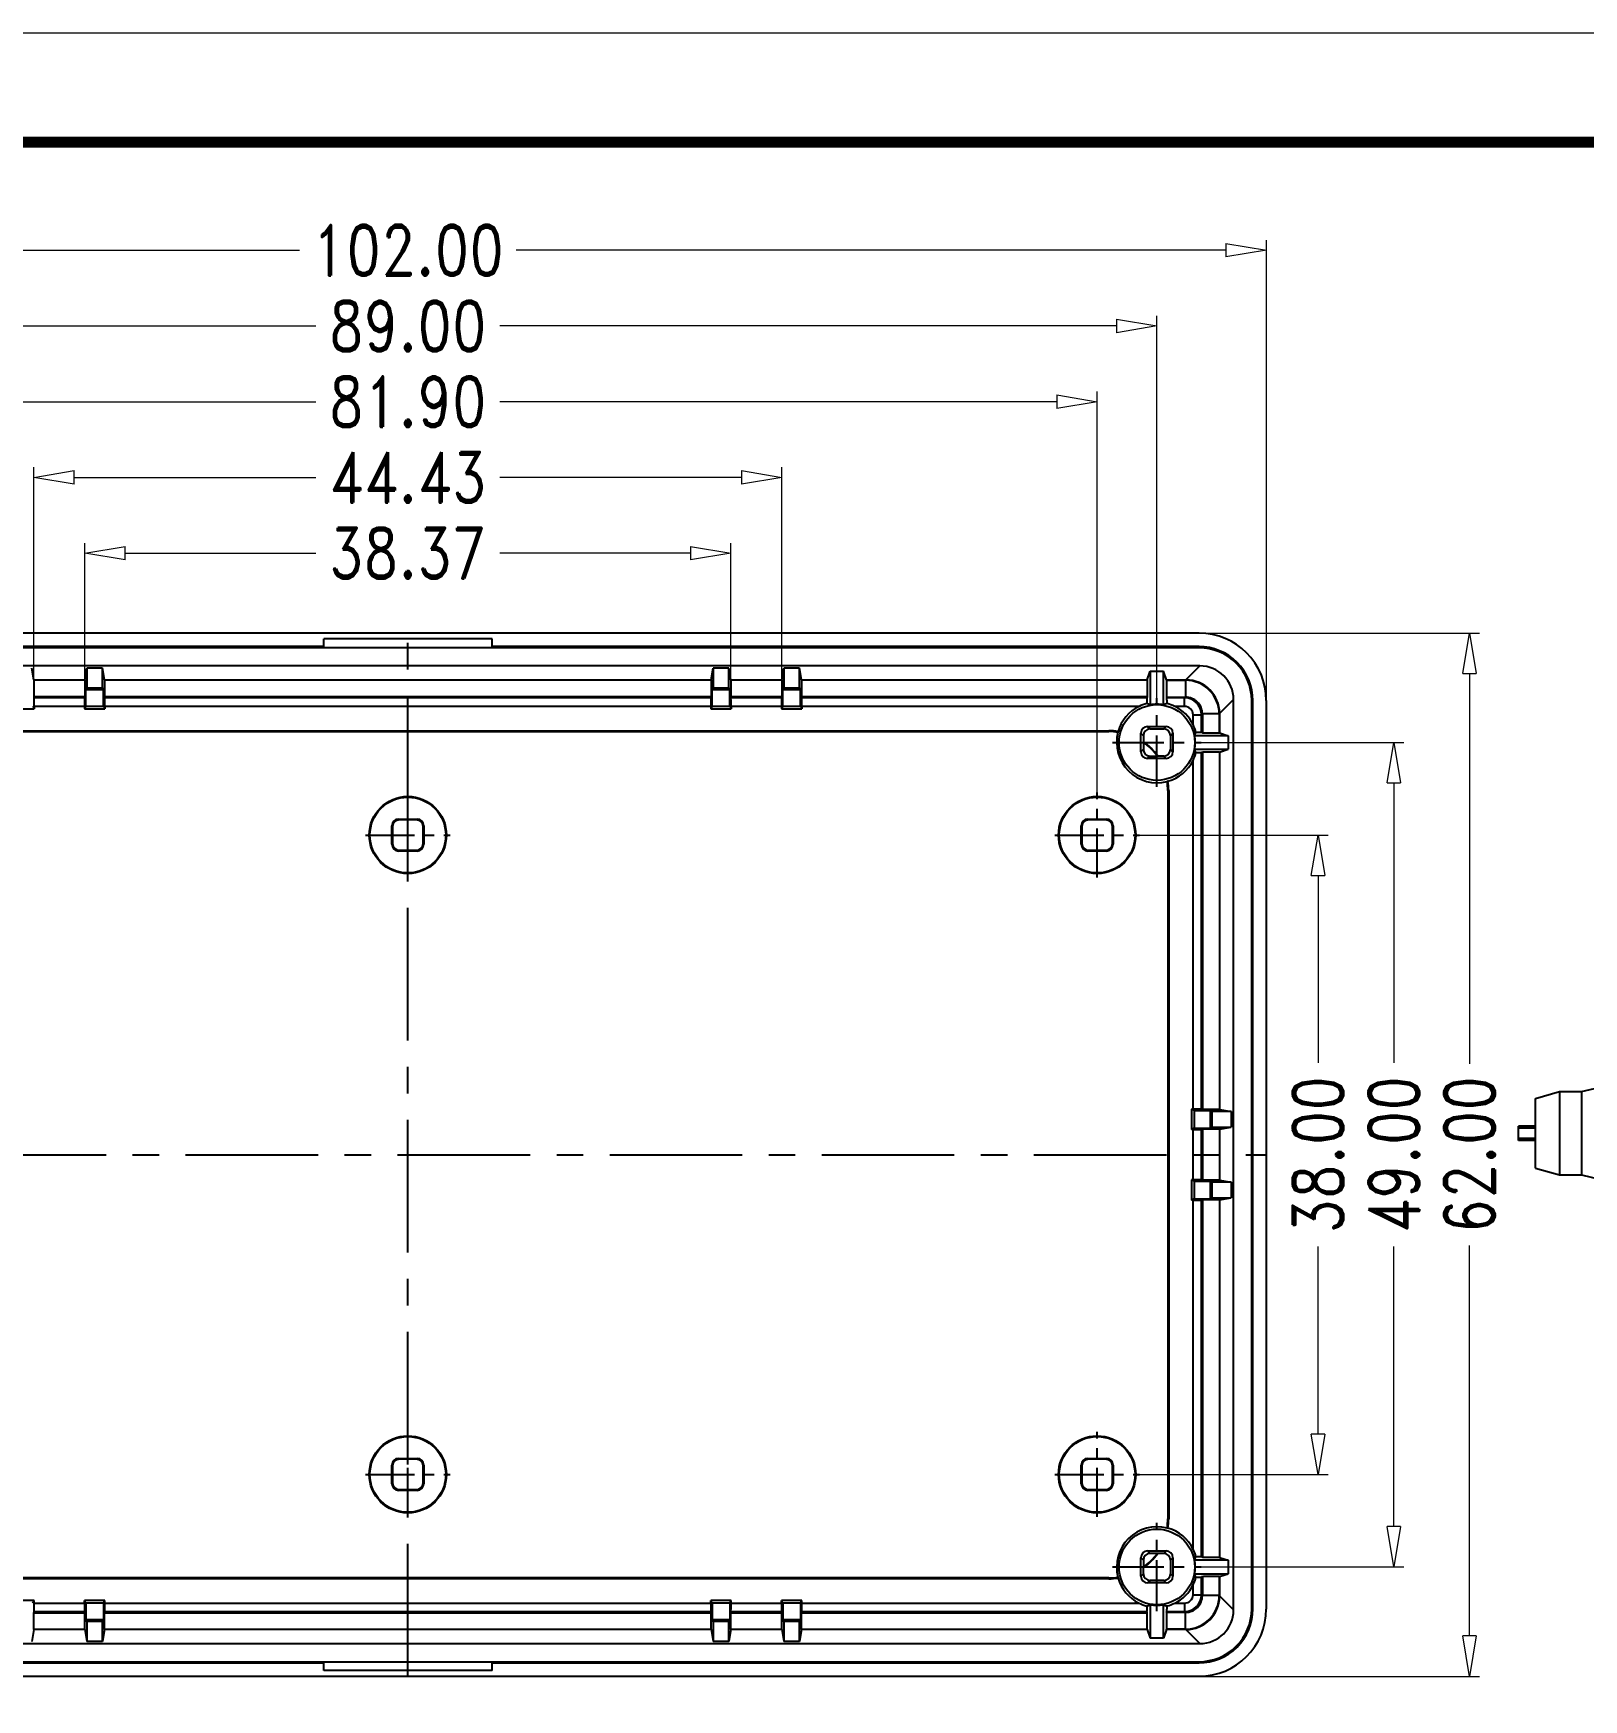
# Model space of a CAD drawing. Header units: millimetres. Extents: x 1603 to 1978, y -231 to 30.
# Drawn here: x 1658.5 to 1750.6, y -69.2 to 29.8 of the extents above; entities that cross this region are included whole.
import ezdxf

# ---------------------------------------------------------------- set-up
doc = ezdxf.new("R2010")
doc.units = ezdxf.units.MM
doc.linetypes.add('CENTER', pattern=[50.8, 31.75, -6.35, 6.35, -6.35])
doc.layers.add('dim', color=3, linetype='Continuous', lineweight=9)
doc.layers.add('from', color=7, linetype='Continuous', lineweight=13)
doc.styles.add('ROMAND', font='romand.shx', dxfattribs={"width": 0.8, "bigfont": 'gbcbig.shx'})
doc.dimstyles.new('YanXiu', dxfattribs={"dimtxt": 2.5, "dimasz": 2.2, "dimexe": 1, "dimexo": 0, "dimgap": 0.66, "dimtad": 0, "dimzin": 1, "dimdsep": 46, "dimtxsty": 'ROMAND', "dimblk": 'CLOSEDBLANK', "dimcen": 0, "dimclrd": 3, "dimclre": 3, "dimclrt": 7, "dimazin": 0, "dimtfac": 1, "dimtofl": 0, "dimtmove": 0, "dimatfit": 3, "dimldrblk": 'CLOSEDBLANK', "dimfxl": 1, "dimlwd": 5, "dimlwe": 5, "dimarcsym": 0})

# ---------------------------------------------------------------- blocks, each defined once
blk = doc.blocks.new('_ClosedBlank')
at = {"color": 0, "linetype": 'ByBlock', "lineweight": -2}
for p, q in [((-1, 0.167), (0, 0)), ((-1, 0.167), (-1, -0.167)), ((0, 0), (-1, -0.167))]:
    blk.add_line(p, q, dxfattribs=at)
blk = doc.blocks.new('*D30')
at = {"layer": 'Defpoints', "color": 0}
for p in [(1699.913, -1.076), (1661.543, -8.608), (1699.913, -8.608)]:
    blk.add_point(p, dxfattribs=at)
at = {"layer": 'dim', "color": 3, "lineweight": 5}
for p, q in [((1661.543, -8.608), (1661.543, -0.476)), ((1699.913, -8.608), (1699.913, -0.476)), ((1663.943, -1.076), (1675.271, -1.076)), ((1697.513, -1.076), (1686.185, -1.076))]:
    blk.add_line(p, q, dxfattribs=at)
at = {"layer": 'dim', "color": 3, "lineweight": 5, "xscale": 2.4, "yscale": 2.4, "zscale": 2.4, "rotation": 180}
blk.add_blockref('_ClosedBlank', (1661.543, -1.076), dxfattribs=at)
at = {"layer": 'dim', "color": 3, "lineweight": 5, "xscale": 2.4, "yscale": 2.4, "zscale": 2.4}
blk.add_blockref('_ClosedBlank', (1699.913, -1.076), dxfattribs=at)
at = {"layer": 'dim', "color": 7, "insert": (1680.728, -1.076), "char_height": 3, "attachment_point": 5, "style": 'ROMAND'}
blk.add_mtext('38.37', dxfattribs=at)
blk = doc.blocks.new('*D32')
at = {"layer": 'Defpoints', "color": 0}
for p in [(1702.943, 3.424), (1658.513, -8.608), (1702.943, -8.608)]:
    blk.add_point(p, dxfattribs=at)
at = {"layer": 'dim', "color": 3, "lineweight": 5}
for p, q in [((1658.513, -8.608), (1658.513, 4.024)), ((1702.943, -8.608), (1702.943, 4.024)), ((1660.913, 3.424), (1675.271, 3.424)), ((1700.543, 3.424), (1686.185, 3.424))]:
    blk.add_line(p, q, dxfattribs=at)
at = {"layer": 'dim', "color": 3, "lineweight": 5, "xscale": 2.4, "yscale": 2.4, "zscale": 2.4, "rotation": 180}
blk.add_blockref('_ClosedBlank', (1658.513, 3.424), dxfattribs=at)
at = {"layer": 'dim', "color": 3, "lineweight": 5, "xscale": 2.4, "yscale": 2.4, "zscale": 2.4}
blk.add_blockref('_ClosedBlank', (1702.943, 3.424), dxfattribs=at)
at = {"layer": 'dim', "color": 7, "insert": (1680.728, 3.424), "char_height": 3, "attachment_point": 5, "style": 'ROMAND'}
blk.add_mtext('44.43', dxfattribs=at)
blk = doc.blocks.new('*D33')
at = {"layer": 'Defpoints', "color": 0}
for p in [(1721.678, 7.924), (1639.778, -15.31), (1721.678, -15.31)]:
    blk.add_point(p, dxfattribs=at)
at = {"layer": 'dim', "color": 3, "lineweight": 5}
for p, q in [((1639.778, -15.31), (1639.778, 8.524)), ((1642.178, 7.924), (1675.271, 7.924)), ((1719.278, 7.924), (1686.185, 7.924)), ((1721.678, -15.31), (1721.678, 8.524))]:
    blk.add_line(p, q, dxfattribs=at)
at = {"layer": 'dim', "color": 3, "lineweight": 5, "xscale": 2.4, "yscale": 2.4, "zscale": 2.4, "rotation": 180}
blk.add_blockref('_ClosedBlank', (1639.778, 7.924), dxfattribs=at)
at = {"layer": 'dim', "color": 3, "lineweight": 5, "xscale": 2.4, "yscale": 2.4, "zscale": 2.4}
blk.add_blockref('_ClosedBlank', (1721.678, 7.924), dxfattribs=at)
at = {"layer": 'dim', "color": 7, "insert": (1680.728, 7.924), "char_height": 3, "attachment_point": 5, "style": 'ROMAND'}
blk.add_mtext('81.90', dxfattribs=at)
blk = doc.blocks.new('*D34')
at = {"layer": 'Defpoints', "color": 0}
for p in [(1725.228, 12.424), (1636.228, -9.702), (1725.228, -9.702)]:
    blk.add_point(p, dxfattribs=at)
at = {"layer": 'dim', "color": 3, "lineweight": 5}
for p, q in [((1636.228, -9.702), (1636.228, 13.024)), ((1725.228, -9.702), (1725.228, 13.024)), ((1638.628, 12.424), (1675.271, 12.424)), ((1722.828, 12.424), (1686.185, 12.424))]:
    blk.add_line(p, q, dxfattribs=at)
at = {"layer": 'dim', "color": 3, "lineweight": 5, "xscale": 2.4, "yscale": 2.4, "zscale": 2.4, "rotation": 180}
blk.add_blockref('_ClosedBlank', (1636.228, 12.424), dxfattribs=at)
at = {"layer": 'dim', "color": 3, "lineweight": 5, "xscale": 2.4, "yscale": 2.4, "zscale": 2.4}
blk.add_blockref('_ClosedBlank', (1725.228, 12.424), dxfattribs=at)
at = {"layer": 'dim', "color": 7, "insert": (1680.728, 12.424), "char_height": 3, "attachment_point": 5, "style": 'ROMAND'}
blk.add_mtext('89.00', dxfattribs=at)
blk = doc.blocks.new('*D35')
at = {"layer": 'Defpoints', "color": 0}
for p in [(1731.728, 16.924), (1629.728, -9.831), (1731.728, -9.831)]:
    blk.add_point(p, dxfattribs=at)
at = {"layer": 'dim', "color": 3, "lineweight": 5}
for p, q in [((1629.728, -9.831), (1629.728, 17.524)), ((1632.128, 16.924), (1674.299, 16.924)), ((1729.328, 16.924), (1687.156, 16.924)), ((1731.728, -9.831), (1731.728, 17.524))]:
    blk.add_line(p, q, dxfattribs=at)
at = {"layer": 'dim', "color": 3, "lineweight": 5, "xscale": 2.4, "yscale": 2.4, "zscale": 2.4, "rotation": 180}
blk.add_blockref('_ClosedBlank', (1629.728, 16.924), dxfattribs=at)
at = {"layer": 'dim', "color": 3, "lineweight": 5, "xscale": 2.4, "yscale": 2.4, "zscale": 2.4}
blk.add_blockref('_ClosedBlank', (1731.728, 16.924), dxfattribs=at)
at = {"layer": 'dim', "color": 7, "insert": (1680.728, 16.924), "char_height": 3, "attachment_point": 5, "style": 'ROMAND'}
blk.add_mtext('102.00', dxfattribs=at)
blk = doc.blocks.new('*D38')
at = {"layer": 'Defpoints', "color": 0}
for p in [(1724.201, -17.833), (1724.201, -55.833), (1734.799, -55.833)]:
    blk.add_point(p, dxfattribs=at)
at = {"layer": 'dim', "color": 3, "lineweight": 5}
for p, q in [((1724.201, -17.833), (1735.399, -17.833)), ((1734.799, -20.233), (1734.799, -31.376)), ((1734.799, -53.433), (1734.799, -42.289)), ((1724.201, -55.833), (1735.399, -55.833))]:
    blk.add_line(p, q, dxfattribs=at)
at = {"layer": 'dim', "color": 3, "lineweight": 5, "xscale": 2.4, "yscale": 2.4, "zscale": 2.4}
for p, rotation in [((1734.799, -17.833), 90), ((1734.799, -55.833), 270)]:
    blk.add_blockref('_ClosedBlank', p, dxfattribs=dict(at, rotation=rotation))
at = {"layer": 'dim', "color": 7, "insert": (1734.799, -36.833), "char_height": 3, "attachment_point": 5, "rotation": 90, "style": 'ROMAND'}
blk.add_mtext('38.00', dxfattribs=at)
blk = doc.blocks.new('*D39')
at = {"layer": 'Defpoints', "color": 0}
for p in [(1727.858, -12.333), (1727.858, -61.333), (1739.299, -61.333)]:
    blk.add_point(p, dxfattribs=at)
at = {"layer": 'dim', "color": 3, "lineweight": 5}
for p, q in [((1727.858, -12.333), (1739.899, -12.333)), ((1739.299, -14.733), (1739.299, -31.376)), ((1739.299, -58.933), (1739.299, -42.289)), ((1727.858, -61.333), (1739.899, -61.333))]:
    blk.add_line(p, q, dxfattribs=at)
at = {"layer": 'dim', "color": 3, "lineweight": 5, "xscale": 2.4, "yscale": 2.4, "zscale": 2.4}
for p, rotation in [((1739.299, -12.333), 90), ((1739.299, -61.333), 270)]:
    blk.add_blockref('_ClosedBlank', p, dxfattribs=dict(at, rotation=rotation))
at = {"layer": 'dim', "color": 7, "insert": (1739.299, -36.833), "char_height": 3, "attachment_point": 5, "rotation": 90, "style": 'ROMAND'}
blk.add_mtext('49.00', dxfattribs=at)
blk = doc.blocks.new('*D40')
at = {"layer": 'Defpoints', "color": 0}
for p in [(1727.729, -5.833), (1727.729, -67.833), (1743.799, -67.833)]:
    blk.add_point(p, dxfattribs=at)
at = {"layer": 'dim', "color": 3, "lineweight": 5}
for p, q in [((1727.729, -5.833), (1744.399, -5.833)), ((1743.799, -8.233), (1743.799, -31.433)), ((1743.799, -65.433), (1743.799, -42.232)), ((1727.729, -67.833), (1744.399, -67.833))]:
    blk.add_line(p, q, dxfattribs=at)
at = {"layer": 'dim', "color": 3, "lineweight": 5, "xscale": 2.4, "yscale": 2.4, "zscale": 2.4}
for p, rotation in [((1743.799, -5.833), 90), ((1743.799, -67.833), 270)]:
    blk.add_blockref('_ClosedBlank', p, dxfattribs=dict(at, rotation=rotation))
at = {"layer": 'dim', "color": 7, "insert": (1743.799, -36.833), "char_height": 3, "attachment_point": 5, "rotation": 90, "style": 'ROMAND'}
blk.add_mtext('62.00', dxfattribs=at)

msp = doc.modelspace()

# ---------------------------------------------------------------- linework, layer by layer
at = {"color": 7, "linetype": 'Continuous'}
for p, q in [((1727.729, -5.833), (1633.726, -5.833)), ((1675.728, -6.633), (1633.728, -6.633)), ((1727.728, -6.703), (1633.728, -6.703)), ((1685.728, -6.17), (1675.728, -6.17)), ((1675.728, -6.703), (1675.728, -6.17)), ((1685.728, -6.703), (1685.728, -6.17)), ((1727.728, -6.633), (1685.728, -6.633)), ((1727.728, -6.633), (1727.728, -6.703)), ((1727.78, -7.781), (1633.675, -7.781)), ((1658.513, -8.608), (1658.397, -7.912)), ((1661.543, -8.608), (1661.659, -7.912)), ((1662.597, -7.912), (1661.659, -7.912)), ((1661.659, -7.912), (1661.659, -9.099)), ((1662.713, -8.608), (1662.597, -7.912)), ((1662.597, -9.099), (1662.597, -7.912)), ((1698.743, -8.608), (1698.859, -7.912)), ((1699.797, -7.912), (1698.859, -7.912)), ((1698.859, -7.912), (1698.859, -9.099)), ((1699.913, -8.608), (1699.797, -7.912)), ((1699.797, -9.099), (1699.797, -7.912)), ((1702.943, -8.608), (1703.059, -7.912)), ((1703.997, -7.912), (1703.059, -7.912)), ((1703.059, -7.912), (1703.059, -9.099)), ((1704.113, -8.608), (1703.997, -7.912)), ((1703.997, -9.099), (1703.997, -7.912)), ((1726.953, -8.608), (1727.78, -7.781)), ((1658.513, -8.608), (1661.543, -8.608)), ((1658.513, -8.608), (1658.513, -9.609)), ((1661.543, -8.608), (1661.543, -9.609)), ((1662.713, -8.608), (1698.743, -8.608)), ((1662.713, -8.608), (1662.713, -9.609)), ((1698.743, -8.608), (1698.743, -9.609)), ((1699.913, -8.608), (1702.943, -8.608)), ((1699.913, -8.608), (1699.913, -9.609)), ((1702.943, -8.608), (1702.943, -9.609)), ((1704.113, -8.608), (1724.657, -8.608)), ((1704.113, -8.608), (1704.113, -9.609)), ((1724.657, -8.608), (1724.828, -8.095)), ((1724.657, -8.608), (1724.657, -9.609)), ((1724.828, -8.095), (1724.828, -10.092)), ((1724.828, -8.095), (1725.628, -8.095)), ((1725.799, -8.608), (1725.628, -8.095)), ((1725.628, -10.092), (1725.628, -8.095)), ((1725.799, -8.608), (1725.799, -8.634)), ((1725.799, -8.608), (1726.953, -8.608)), ((1725.799, -8.634), (1726.927, -8.634)), ((1726.927, -8.634), (1726.927, -9.634)), ((1661.543, -9.609), (1658.513, -9.609)), ((1658.513, -9.609), (1658.526, -9.685)), ((1661.53, -9.685), (1658.526, -9.685)), ((1661.543, -9.609), (1661.53, -9.685)), ((1661.659, -9.099), (1661.606, -9.203)), ((1662.649, -9.203), (1661.606, -9.203)), ((1661.606, -10.176), (1661.606, -9.203)), ((1662.597, -9.099), (1661.659, -9.099)), ((1662.597, -9.099), (1662.649, -9.203)), ((1662.649, -10.176), (1662.649, -9.203)), ((1698.743, -9.609), (1662.713, -9.609)), ((1662.713, -9.609), (1662.726, -9.685)), ((1698.73, -9.685), (1662.726, -9.685)), ((1698.743, -9.609), (1698.73, -9.685)), ((1698.859, -9.099), (1698.806, -9.203)), ((1699.849, -9.203), (1698.806, -9.203)), ((1698.806, -10.176), (1698.806, -9.203)), ((1699.797, -9.099), (1698.859, -9.099)), ((1699.797, -9.099), (1699.849, -9.203)), ((1699.849, -10.176), (1699.849, -9.203)), ((1702.943, -9.609), (1699.913, -9.609)), ((1699.913, -9.609), (1699.926, -9.685)), ((1702.93, -9.685), (1699.926, -9.685)), ((1702.943, -9.609), (1702.93, -9.685)), ((1703.059, -9.099), (1703.006, -9.203)), ((1704.049, -9.203), (1703.006, -9.203)), ((1703.006, -10.176), (1703.006, -9.203)), ((1703.997, -9.099), (1703.059, -9.099)), ((1703.997, -9.099), (1704.049, -9.203)), ((1704.049, -10.176), (1704.049, -9.203)), ((1704.113, -9.609), (1704.126, -9.685)), ((1724.657, -9.609), (1704.113, -9.609)), ((1724.631, -9.685), (1704.126, -9.685)), ((1724.657, -9.609), (1724.631, -9.685)), ((1725.807, -9.634), (1725.824, -9.685)), ((1725.807, -9.634), (1726.927, -9.634)), ((1726.876, -9.685), (1725.824, -9.685)), ((1726.876, -9.685), (1726.927, -9.634)), ((1726.876, -10.185), (1726.876, -9.685)), ((1728.952, -10.608), (1729.779, -9.78)), ((1729.779, -63.885), (1729.779, -9.78)), ((1730.857, -63.833), (1730.857, -9.833)), ((1730.927, -9.833), (1730.857, -9.833)), ((1730.927, -63.833), (1730.927, -9.833)), ((1731.728, -63.834), (1731.728, -9.831)), ((1657.328, -10.333), (1658.528, -10.333)), ((1658.449, -10.176), (1658.528, -10.333)), ((1661.528, -10.185), (1658.528, -10.185)), ((1658.528, -10.185), (1658.528, -10.333)), ((1661.606, -10.176), (1661.528, -10.333)), ((1661.528, -10.185), (1661.528, -10.333)), ((1661.528, -10.333), (1662.728, -10.333)), ((1661.606, -10.176), (1662.649, -10.176)), ((1662.649, -10.176), (1662.728, -10.333)), ((1698.728, -10.185), (1662.728, -10.185)), ((1662.728, -10.185), (1662.728, -10.333)), ((1698.806, -10.176), (1698.728, -10.333)), ((1698.728, -10.185), (1698.728, -10.333)), ((1698.728, -10.333), (1699.928, -10.333)), ((1698.806, -10.176), (1699.849, -10.176)), ((1699.849, -10.176), (1699.928, -10.333)), ((1702.928, -10.185), (1699.928, -10.185)), ((1699.928, -10.185), (1699.928, -10.333)), ((1703.006, -10.176), (1702.928, -10.333)), ((1702.928, -10.185), (1702.928, -10.333)), ((1702.928, -10.333), (1704.128, -10.333)), ((1703.006, -10.176), (1704.049, -10.176)), ((1704.049, -10.176), (1704.128, -10.333)), ((1724.164, -10.185), (1704.128, -10.185)), ((1704.128, -10.185), (1704.128, -10.333)), ((1726.876, -10.185), (1726.291, -10.185)), ((1727.375, -11.269), (1727.375, -10.685)), ((1727.375, -10.685), (1727.875, -10.685)), ((1727.875, -10.685), (1727.926, -10.634)), ((1727.875, -11.736), (1727.875, -10.685)), ((1727.926, -10.634), (1727.926, -11.753)), ((1728.926, -10.634), (1727.926, -10.634)), ((1728.926, -10.634), (1728.926, -11.762)), ((1728.952, -10.608), (1728.952, -11.762)), ((1639.08, -11.632), (1722.375, -11.632)), ((1639.08, -11.685), (1722.375, -11.685)), ((1722.375, -11.685), (1722.375, -11.632)), ((1722.923, -11.675), (1722.914, -11.727)), ((1724.424, -11.929), (1724.278, -11.783)), ((1724.278, -12.883), (1724.278, -11.783)), ((1724.824, -11.529), (1724.678, -11.383)), ((1724.678, -11.383), (1725.778, -11.383)), ((1724.824, -11.529), (1725.631, -11.529)), ((1725.631, -11.529), (1725.778, -11.383)), ((1726.031, -11.929), (1726.178, -11.783)), ((1726.178, -11.783), (1726.178, -12.883)), ((1727.926, -11.753), (1727.875, -11.736)), ((1728.952, -11.762), (1728.926, -11.762)), ((1728.952, -11.762), (1729.465, -11.933)), ((1724.278, -12.883), (1724.422, -12.739)), ((1724.424, -12.283), (1724.422, -12.313)), ((1724.422, -12.313), (1724.422, -12.739)), ((1724.424, -11.929), (1724.424, -12.283)), ((1726.031, -11.929), (1726.031, -12.736)), ((1726.031, -12.736), (1726.178, -12.883)), ((1729.465, -11.933), (1727.468, -11.933)), ((1727.468, -12.733), (1729.465, -12.733)), ((1728.952, -12.904), (1729.465, -12.733)), ((1729.465, -11.933), (1729.465, -12.733)), ((1724.678, -13.283), (1724.822, -13.139)), ((1725.778, -13.283), (1724.678, -13.283)), ((1724.822, -13.139), (1725.247, -13.139)), ((1725.277, -13.136), (1725.247, -13.139)), ((1725.631, -13.136), (1725.277, -13.136)), ((1725.631, -13.136), (1725.778, -13.283)), ((1727.375, -34.133), (1727.375, -13.396)), ((1727.952, -12.904), (1727.875, -12.929)), ((1727.875, -34.135), (1727.875, -12.929)), ((1727.952, -34.148), (1727.952, -12.904)), ((1728.952, -12.904), (1727.952, -12.904)), ((1728.952, -12.904), (1728.952, -34.148)), ((1725.885, -14.637), (1725.834, -14.646)), ((1725.875, -15.185), (1725.875, -58.48)), ((1725.875, -15.185), (1725.928, -15.185)), ((1725.928, -15.185), (1725.928, -58.48)), ((1679.824, -17.329), (1679.778, -17.283)), ((1679.778, -18.383), (1679.778, -17.283)), ((1679.824, -17.329), (1679.824, -18.336)), ((1680.178, -16.883), (1681.278, -16.883)), ((1680.224, -16.929), (1680.178, -16.883)), ((1681.231, -16.929), (1680.224, -16.929)), ((1681.278, -16.883), (1681.231, -16.929)), ((1681.678, -17.283), (1681.631, -17.329)), ((1681.631, -18.336), (1681.631, -17.329)), ((1681.678, -17.283), (1681.678, -18.383)), ((1720.728, -17.283), (1720.774, -17.329)), ((1720.728, -18.383), (1720.728, -17.283)), ((1720.774, -17.329), (1720.774, -18.336)), ((1721.128, -16.883), (1721.174, -16.929)), ((1721.128, -16.883), (1722.228, -16.883)), ((1722.181, -16.929), (1721.174, -16.929)), ((1722.228, -16.883), (1722.181, -16.929)), ((1722.628, -17.283), (1722.581, -17.329)), ((1722.581, -18.336), (1722.581, -17.329)), ((1722.628, -17.283), (1722.628, -18.383)), ((1679.778, -18.383), (1679.824, -18.336)), ((1680.178, -18.783), (1680.224, -18.736)), ((1681.278, -18.783), (1680.178, -18.783)), ((1680.224, -18.736), (1681.231, -18.736)), ((1681.278, -18.783), (1681.231, -18.736)), ((1681.678, -18.383), (1681.631, -18.336)), ((1720.774, -18.336), (1720.728, -18.383)), ((1721.174, -18.736), (1721.128, -18.783)), ((1722.228, -18.783), (1721.128, -18.783)), ((1721.174, -18.736), (1722.181, -18.736)), ((1722.228, -18.783), (1722.181, -18.736)), ((1722.628, -18.383), (1722.581, -18.336)), ((1750.452, -33.078), (1752.173, -32.673)), ((1747.72, -33.483), (1749.137, -33.078)), ((1747.72, -37.632), (1747.72, -33.483)), ((1749.137, -33.078), (1750.452, -33.078)), ((1749.137, -33.078), (1749.137, -38.037)), ((1750.452, -33.078), (1750.452, -38.037)), ((1727.279, -34.133), (1727.279, -35.333)), ((1727.436, -34.211), (1727.279, -34.133)), ((1727.375, -34.133), (1727.279, -34.133)), ((1727.436, -34.211), (1727.436, -35.254)), ((1727.436, -34.211), (1728.409, -34.211)), ((1727.952, -34.148), (1727.875, -34.135)), ((1728.952, -34.148), (1727.952, -34.148)), ((1728.409, -35.254), (1728.409, -34.211)), ((1728.514, -34.264), (1728.409, -34.211)), ((1728.514, -35.202), (1728.514, -34.264)), ((1729.648, -34.264), (1728.514, -34.264)), ((1728.952, -34.148), (1729.648, -34.264)), ((1729.648, -34.264), (1729.648, -35.202)), ((1727.436, -35.254), (1727.279, -35.333)), ((1727.375, -35.333), (1727.279, -35.333)), ((1727.375, -38.333), (1727.375, -35.333)), ((1727.436, -35.254), (1728.409, -35.254)), ((1727.952, -35.318), (1727.875, -35.331)), ((1727.875, -38.335), (1727.875, -35.331)), ((1727.952, -38.348), (1727.952, -35.318)), ((1728.952, -35.318), (1727.952, -35.318)), ((1728.514, -35.202), (1728.409, -35.254)), ((1728.514, -35.202), (1729.648, -35.202)), ((1728.952, -35.318), (1729.648, -35.202)), ((1728.952, -35.318), (1728.952, -38.348)), ((1747.72, -35.133), (1746.708, -35.133)), ((1746.708, -35.982), (1746.708, -35.133)), ((1747.72, -35.249), (1746.708, -35.249)), ((1747.72, -35.866), (1746.708, -35.866)), ((1747.72, -35.982), (1746.708, -35.982)), ((1747.72, -37.632), (1749.137, -38.037)), ((1727.279, -38.333), (1727.279, -39.533)), ((1727.436, -38.411), (1727.279, -38.333)), ((1727.375, -38.333), (1727.279, -38.333)), ((1727.436, -38.411), (1727.436, -39.454)), ((1727.436, -38.411), (1728.409, -38.411)), ((1727.952, -38.348), (1727.875, -38.335)), ((1728.952, -38.348), (1727.952, -38.348)), ((1728.409, -39.454), (1728.409, -38.411)), ((1728.514, -38.464), (1728.409, -38.411)), ((1728.514, -39.402), (1728.514, -38.464)), ((1729.648, -38.464), (1728.514, -38.464)), ((1728.952, -38.348), (1729.648, -38.464)), ((1729.648, -38.464), (1729.648, -39.402)), ((1749.137, -38.037), (1750.452, -38.037)), ((1750.452, -38.037), (1752.173, -38.442)), ((1727.436, -39.454), (1727.279, -39.533)), ((1727.375, -39.533), (1727.279, -39.533)), ((1727.375, -60.269), (1727.375, -39.533)), ((1727.436, -39.454), (1728.409, -39.454)), ((1727.952, -39.518), (1727.875, -39.531)), ((1727.875, -60.736), (1727.875, -39.531)), ((1727.952, -60.762), (1727.952, -39.518)), ((1728.952, -39.518), (1727.952, -39.518)), ((1728.514, -39.402), (1728.409, -39.454)), ((1728.514, -39.402), (1729.648, -39.402)), ((1728.952, -39.518), (1729.648, -39.402)), ((1728.952, -39.518), (1728.952, -60.762)), ((1679.778, -56.383), (1679.778, -55.283)), ((1679.778, -55.283), (1679.824, -55.329)), ((1679.824, -55.329), (1679.824, -56.336)), ((1680.178, -54.883), (1680.224, -54.929)), ((1680.178, -54.883), (1681.278, -54.883)), ((1681.231, -54.929), (1680.224, -54.929)), ((1681.278, -54.883), (1681.231, -54.929)), ((1681.678, -55.283), (1681.631, -55.329)), ((1681.631, -56.336), (1681.631, -55.329)), ((1681.678, -55.283), (1681.678, -56.383)), ((1720.728, -56.383), (1720.728, -55.283)), ((1720.774, -55.329), (1720.728, -55.283)), ((1720.774, -55.329), (1720.774, -56.336)), ((1721.174, -54.929), (1721.128, -54.883)), ((1721.128, -54.883), (1722.228, -54.883)), ((1722.181, -54.929), (1721.174, -54.929)), ((1722.228, -54.883), (1722.181, -54.929)), ((1722.628, -55.283), (1722.581, -55.329)), ((1722.581, -56.336), (1722.581, -55.329)), ((1722.628, -55.283), (1722.628, -56.383)), ((1679.824, -56.336), (1679.778, -56.383)), ((1681.678, -56.383), (1681.631, -56.336)), ((1720.728, -56.383), (1720.774, -56.336)), ((1722.628, -56.383), (1722.581, -56.336)), ((1680.224, -56.736), (1680.178, -56.783)), ((1681.278, -56.783), (1680.178, -56.783)), ((1680.224, -56.736), (1681.231, -56.736)), ((1681.278, -56.783), (1681.231, -56.736)), ((1721.128, -56.783), (1721.174, -56.736)), ((1722.228, -56.783), (1721.128, -56.783)), ((1721.174, -56.736), (1722.181, -56.736)), ((1722.228, -56.783), (1722.181, -56.736)), ((1725.885, -59.028), (1725.834, -59.019)), ((1725.875, -58.48), (1725.928, -58.48)), ((1724.678, -60.383), (1724.822, -60.527)), ((1724.678, -60.383), (1725.778, -60.383)), ((1725.631, -60.529), (1725.778, -60.383)), ((1724.278, -61.883), (1724.278, -60.783)), ((1724.278, -60.783), (1724.422, -60.927)), ((1724.422, -60.927), (1724.422, -61.352)), ((1724.424, -61.382), (1724.422, -61.352)), ((1724.424, -61.736), (1724.424, -61.382)), ((1725.247, -60.527), (1724.822, -60.527)), ((1725.277, -60.529), (1725.247, -60.527)), ((1725.631, -60.529), (1725.277, -60.529)), ((1726.031, -60.929), (1726.178, -60.783)), ((1726.031, -60.929), (1726.031, -61.736)), ((1726.178, -60.783), (1726.178, -61.883)), ((1729.465, -60.933), (1727.468, -60.933)), ((1727.952, -60.762), (1727.875, -60.736)), ((1728.952, -60.762), (1727.952, -60.762)), ((1728.952, -60.762), (1729.465, -60.933)), ((1729.465, -60.933), (1729.465, -61.733)), ((1722.375, -61.98), (1639.08, -61.98)), ((1722.375, -62.033), (1639.08, -62.033)), ((1722.375, -61.98), (1722.375, -62.033)), ((1722.923, -61.99), (1722.914, -61.939)), ((1724.424, -61.736), (1724.278, -61.883)), ((1724.824, -62.136), (1724.678, -62.283)), ((1725.778, -62.283), (1724.678, -62.283)), ((1725.631, -62.136), (1724.824, -62.136)), ((1725.631, -62.136), (1725.778, -62.283)), ((1726.031, -61.736), (1726.178, -61.883)), ((1727.468, -61.733), (1729.465, -61.733)), ((1727.926, -61.912), (1727.875, -61.929)), ((1727.875, -62.981), (1727.875, -61.929)), ((1727.926, -61.912), (1727.926, -63.032)), ((1728.926, -61.904), (1728.926, -63.032)), ((1728.952, -61.904), (1728.926, -61.904)), ((1728.952, -61.904), (1729.465, -61.733)), ((1728.952, -61.904), (1728.952, -63.058)), ((1658.528, -63.332), (1657.328, -63.332)), ((1658.449, -63.489), (1658.528, -63.332)), ((1658.528, -63.48), (1658.528, -63.332)), ((1661.528, -63.48), (1661.528, -63.332)), ((1662.728, -63.332), (1661.528, -63.332)), ((1661.606, -63.489), (1661.528, -63.332)), ((1662.649, -63.489), (1662.728, -63.332)), ((1662.728, -63.48), (1662.728, -63.332)), ((1698.728, -63.48), (1698.728, -63.332)), ((1698.806, -63.489), (1698.728, -63.332)), ((1699.928, -63.332), (1698.728, -63.332)), ((1699.849, -63.489), (1699.928, -63.332)), ((1699.928, -63.48), (1699.928, -63.332)), ((1702.928, -63.48), (1702.928, -63.332)), ((1703.006, -63.489), (1702.928, -63.332)), ((1704.128, -63.332), (1702.928, -63.332)), ((1704.049, -63.489), (1704.128, -63.332)), ((1704.128, -63.48), (1704.128, -63.332)), ((1727.375, -62.981), (1727.375, -62.396)), ((1727.375, -62.981), (1727.875, -62.981)), ((1727.926, -63.032), (1727.875, -62.981)), ((1728.926, -63.032), (1727.926, -63.032)), ((1729.779, -63.885), (1728.952, -63.058)), ((1658.513, -64.057), (1658.526, -63.98)), ((1658.513, -65.057), (1658.513, -64.057)), ((1658.513, -64.057), (1661.543, -64.057)), ((1658.526, -63.98), (1661.53, -63.98)), ((1658.528, -63.48), (1661.528, -63.48)), ((1661.543, -64.057), (1661.53, -63.98)), ((1661.543, -65.057), (1661.543, -64.057)), ((1661.606, -63.489), (1661.606, -64.462)), ((1662.649, -63.489), (1661.606, -63.489)), ((1662.649, -63.489), (1662.649, -64.462)), ((1662.713, -64.057), (1662.726, -63.98)), ((1662.713, -65.057), (1662.713, -64.057)), ((1662.713, -64.057), (1698.743, -64.057)), ((1662.726, -63.98), (1698.73, -63.98)), ((1662.728, -63.48), (1698.728, -63.48)), ((1698.743, -64.057), (1698.73, -63.98)), ((1698.743, -65.057), (1698.743, -64.057)), ((1698.806, -63.489), (1698.806, -64.462)), ((1699.849, -63.489), (1698.806, -63.489)), ((1699.849, -63.489), (1699.849, -64.462)), ((1699.913, -64.057), (1699.926, -63.98)), ((1699.913, -65.057), (1699.913, -64.057)), ((1699.913, -64.057), (1702.943, -64.057)), ((1699.926, -63.98), (1702.93, -63.98)), ((1699.928, -63.48), (1702.928, -63.48)), ((1702.943, -64.057), (1702.93, -63.98)), ((1702.943, -65.057), (1702.943, -64.057)), ((1703.006, -63.489), (1703.006, -64.462)), ((1704.049, -63.489), (1703.006, -63.489)), ((1704.049, -63.489), (1704.049, -64.462)), ((1704.113, -64.057), (1704.126, -63.98)), ((1704.113, -65.057), (1704.113, -64.057)), ((1704.113, -64.057), (1724.657, -64.057)), ((1704.126, -63.98), (1724.631, -63.98)), ((1704.128, -63.48), (1724.164, -63.48)), ((1724.657, -64.057), (1724.631, -63.98)), ((1724.657, -65.057), (1724.657, -64.057)), ((1724.828, -63.573), (1724.828, -65.57)), ((1725.628, -65.57), (1725.628, -63.573)), ((1725.807, -64.031), (1725.824, -63.98)), ((1726.927, -64.031), (1725.807, -64.031)), ((1725.824, -63.98), (1726.875, -63.98)), ((1726.291, -63.48), (1726.876, -63.48)), ((1726.927, -64.031), (1726.875, -63.98)), ((1726.876, -63.48), (1726.876, -63.98)), ((1726.927, -65.031), (1726.927, -64.031)), ((1730.927, -63.833), (1730.857, -63.833)), ((1658.513, -65.057), (1658.397, -65.753)), ((1661.543, -65.057), (1658.513, -65.057)), ((1661.543, -65.057), (1661.659, -65.753)), ((1661.606, -64.462), (1662.649, -64.462)), ((1661.659, -64.567), (1661.606, -64.462)), ((1661.659, -64.567), (1661.659, -65.753)), ((1662.597, -64.567), (1661.659, -64.567)), ((1662.597, -64.567), (1662.649, -64.462)), ((1662.597, -65.753), (1662.597, -64.567)), ((1662.713, -65.057), (1662.597, -65.753)), ((1698.743, -65.057), (1662.713, -65.057)), ((1698.743, -65.057), (1698.859, -65.753)), ((1698.859, -64.567), (1698.806, -64.462)), ((1698.806, -64.462), (1699.849, -64.462)), ((1698.859, -64.567), (1698.859, -65.753)), ((1699.797, -64.567), (1698.859, -64.567)), ((1699.797, -64.567), (1699.849, -64.462)), ((1699.797, -65.753), (1699.797, -64.567)), ((1699.913, -65.057), (1699.797, -65.753)), ((1702.943, -65.057), (1699.913, -65.057)), ((1702.943, -65.057), (1703.059, -65.753)), ((1703.059, -64.567), (1703.006, -64.462)), ((1703.006, -64.462), (1704.049, -64.462)), ((1703.059, -64.567), (1703.059, -65.753)), ((1703.997, -64.567), (1703.059, -64.567)), ((1703.997, -64.567), (1704.049, -64.462)), ((1703.997, -65.753), (1703.997, -64.567)), ((1704.113, -65.057), (1703.997, -65.753)), ((1724.657, -65.057), (1704.113, -65.057)), ((1724.657, -65.057), (1724.828, -65.57)), ((1725.799, -65.057), (1725.628, -65.57)), ((1725.799, -65.057), (1725.799, -65.031)), ((1726.927, -65.031), (1725.799, -65.031)), ((1726.953, -65.057), (1725.799, -65.057)), ((1727.78, -65.884), (1726.953, -65.057)), ((1633.675, -65.884), (1727.78, -65.884)), ((1662.597, -65.753), (1661.659, -65.753)), ((1699.797, -65.753), (1698.859, -65.753)), ((1703.997, -65.753), (1703.059, -65.753)), ((1725.628, -65.57), (1724.828, -65.57)), ((1633.728, -66.962), (1727.728, -66.962)), ((1633.728, -67.032), (1675.728, -67.032)), ((1675.728, -67.495), (1675.728, -66.962)), ((1685.728, -67.495), (1685.728, -66.962)), ((1685.728, -67.032), (1727.728, -67.032)), ((1727.728, -67.032), (1727.728, -66.962)), ((1727.729, -67.833), (1633.726, -67.833)), ((1685.728, -67.495), (1675.728, -67.495))]:
    msp.add_line(p, q, dxfattribs=at)
at = {"color": 1, "linetype": 'CENTER', "ltscale": 0.248}
for p, q in [((1680.728, -67.833), (1680.728, -5.833)), ((1629.728, -36.833), (1731.728, -36.833))]:
    msp.add_line(p, q, dxfattribs=at)
at = {"color": 1, "linetype": 'CENTER', "ltscale": 0.095655}
for p, q in [((1725.228, -14.963), (1725.228, -9.702)), ((1722.597, -12.333), (1727.858, -12.333)), ((1725.228, -63.963), (1725.228, -58.702)), ((1722.597, -61.333), (1727.858, -61.333))]:
    msp.add_line(p, q, dxfattribs=at)
at = {"color": 1, "linetype": 'CENTER', "ltscale": 0.091745}
for p, q in [((1680.728, -20.356), (1680.728, -15.31)), ((1721.678, -20.356), (1721.678, -15.31)), ((1678.205, -17.833), (1683.251, -17.833)), ((1719.155, -17.833), (1724.201, -17.833)), ((1680.728, -58.356), (1680.728, -53.31)), ((1721.678, -58.356), (1721.678, -53.31)), ((1678.205, -55.833), (1683.251, -55.833)), ((1719.155, -55.833), (1724.201, -55.833))]:
    msp.add_line(p, q, dxfattribs=at)
at = {"color": 7, "linetype": 'Continuous'}
for centre, radius in [((1725.228, -12.333), 2.25), ((1680.728, -17.833), 2.294), ((1680.728, -17.833), 2.25), ((1721.678, -17.833), 2.294), ((1721.678, -17.833), 2.25), ((1680.728, -55.833), 2.294), ((1680.728, -55.833), 2.25), ((1721.678, -55.833), 2.294), ((1721.678, -55.833), 2.25), ((1725.228, -61.333), 2.25)]:
    msp.add_circle(centre, radius, dxfattribs=at)
for centre, radius, start, end in [((1727.728, -9.832), 3.199, 359.99511, 90.00489), ((1727.728, -9.832), 3.129, 359.995, 90.005), ((1726.927, -10.633), 1.999, 359.99398, 90.00679), ((1726.875, -10.685), 1, 0.01384, 89.98038), ((1726.928, -10.633), 0.999, 359.93816, 90.06218), ((1725.228, -12.333), 2.397, 116.3415, 164.07202), ((1725.225, -12.327), 2.39, 104.47665, 116.33804), ((1725.228, -12.333), 2.276, 79.87868, 100.12132), ((1725.23, -12.328), 2.392, 63.66509, 75.52024), ((1725.228, -12.333), 2.397, 26.3415, 63.6585), ((1726.876, -10.685), 0.5, 359.99309, 90.00691), ((1722.375, -15.185), 3.552, 81.13182, 90), ((1722.375, -15.185), 3.5, 81.14234, 90), ((1725.228, -12.333), 2.391, 165.32015, 284.67985), ((1725.233, -12.33), 2.39, 14.47664, 26.33804), ((1722.375, -15.185), 3.526, 35.47119, 54.52881), ((1722.375, -15.185), 3.552, 35.22228, 54.77772), ((1725.228, -12.333), 2.276, 349.87868, 10.12132), ((1725.228, -12.333), 2.397, 285.92798, 333.6585), ((1725.232, -12.335), 2.392, 333.66509, 345.52024), ((1722.375, -15.185), 3.5, 0, 8.85766), ((1722.375, -15.185), 3.552, 0, 8.86818), ((1725.228, -61.333), 2.391, 75.32015, 194.67985), ((1722.375, -58.48), 3.5, 351.14234, 0), ((1722.375, -58.48), 3.552, 351.13182, 0), ((1725.228, -61.333), 2.397, 26.3415, 74.07202), ((1725.233, -61.33), 2.39, 14.47664, 26.33804), ((1722.375, -58.48), 3.526, 305.47119, 324.52881), ((1722.375, -58.48), 3.552, 305.22228, 324.77772), ((1725.228, -61.333), 2.276, 349.87868, 10.12132), ((1722.375, -58.48), 3.5, 270, 278.85766), ((1722.375, -58.48), 3.552, 270, 278.86818), ((1725.228, -61.333), 2.397, 195.92798, 243.6585), ((1725.232, -61.335), 2.392, 333.66509, 345.52024), ((1725.228, -61.333), 2.397, 296.3415, 333.6585), ((1726.876, -62.981), 0.5, 269.99309, 0.00691), ((1726.875, -62.98), 1, 270.01384, 359.98038), ((1726.928, -63.033), 0.999, 269.93816, 0.06218), ((1726.927, -63.032), 1.999, 269.99402, 0.00681), ((1725.225, -61.337), 2.392, 243.66509, 255.52024), ((1725.228, -61.333), 2.276, 259.87868, 280.12132), ((1725.231, -61.338), 2.39, 284.47664, 296.33804), ((1727.728, -63.833), 3.129, 269.99499, 0.00501), ((1727.728, -63.833), 3.199, 269.99509, 0.00491)]:
    msp.add_arc(centre, radius, start, end, dxfattribs=at)
for centre, major_axis, ratio, start_param, end_param in [((1727.726, -9.834), (-2.83, -2.83), 0.999315, 2.356537, 3.926648), ((1727.779, -9.782), (-1.415, -1.415), 0.999315, 2.356537, 3.926648), ((1725.807, -8.634), (0, 1), 0.008727, 1.570796, 3.115413), ((1726.951, -10.609), (1.415, 1.415), 0.999315, -0.785056, 0.785056), ((1658.525, -10.185), (0, 0.5), 0.004363, -1.570796, -0.02618), ((1661.53, -10.185), (0, 0.5), 0.004363, 0.02618, 1.570796), ((1662.725, -10.185), (0, 0.5), 0.004363, -1.570796, -0.02618), ((1698.73, -10.185), (0, 0.5), 0.004363, 0.02618, 1.570796), ((1699.925, -10.185), (0, 0.5), 0.004363, -1.570796, -0.02618), ((1702.93, -10.185), (0, 0.5), 0.004363, 0.02618, 1.570796), ((1704.125, -10.185), (0, 0.5), 0.004363, -1.570796, -0.02618), ((1724.631, -10.185), (0, 0.5), 0.008727, 0.02618, 1.219095), ((1725.824, -10.185), (0, 0.5), 0.008727, -1.219095, -0.02618), ((1723.319, -12.333), (3.181, 0), 0.800007, 1.07667, 1.146964), ((1727.137, -12.333), (3.181, 0), 0.800007, 1.994629, 2.064923), ((1724.678, -11.783), (0.283, -0.283), 0.999973, 2.356208, 3.926977), ((1724.824, -11.929), (0.283, -0.283), 0.999973, 2.356208, 3.926977), ((1725.631, -11.929), (-0.283, -0.283), 0.999973, 2.356208, 3.926977), ((1725.778, -11.783), (0.283, 0.283), 0.999973, -0.785384, 0.785384), ((1725.228, -10.424), (0, 3.181), 0.800007, -2.064923, -1.994629), ((1727.375, -11.736), (0.5, 0), 0.008727, 0.02618, 1.219095), ((1728.926, -11.753), (1, 0), 0.008727, -3.115413, -1.570796), ((1724.822, -12.739), (0.283, 0.283), 0.999973, 2.356208, 3.926977), ((1725.631, -12.736), (-0.283, 0.283), 0.999973, 2.356208, 3.926977), ((1725.228, -14.241), (0, 3.181), 0.800007, -1.146964, -1.07667), ((1724.678, -12.883), (0.283, 0.283), 0.999973, 2.356208, 3.926977), ((1725.778, -12.883), (0.283, -0.283), 0.999973, -0.785384, 0.785384), ((1727.375, -12.929), (0.5, 0), 0.008727, -1.219095, -0.02618), ((1680.178, -17.283), (0.283, -0.283), 0.999924, 2.356233, 3.926953), ((1680.224, -17.329), (-0.283, 0.283), 0.999924, -0.78536, 0.78536), ((1681.231, -17.329), (-0.283, -0.283), 0.999924, 2.356233, 3.926953), ((1681.278, -17.283), (0.283, 0.283), 0.999924, -0.78536, 0.78536), ((1721.128, -17.283), (0.283, -0.283), 0.999924, 2.356233, 3.926953), ((1721.174, -17.329), (0.283, -0.283), 0.999924, 2.356233, 3.926953), ((1722.181, -17.329), (-0.283, -0.283), 0.999924, 2.356233, 3.926953), ((1722.228, -17.283), (0.283, 0.283), 0.999924, -0.78536, 0.78536), ((1680.178, -18.383), (0.283, 0.283), 0.999924, 2.356233, 3.926953), ((1680.224, -18.336), (0.283, 0.283), 0.999924, 2.356233, 3.926953), ((1681.231, -18.336), (-0.283, 0.283), 0.999924, 2.356233, 3.926953), ((1681.278, -18.383), (0.283, -0.283), 0.999924, -0.78536, 0.78536), ((1721.128, -18.383), (0.283, 0.283), 0.999924, 2.356233, 3.926953), ((1721.174, -18.336), (-0.283, -0.283), 0.999924, -0.78536, 0.78536), ((1722.181, -18.336), (-0.283, 0.283), 0.999924, 2.356233, 3.926953), ((1722.228, -18.383), (0.283, -0.283), 0.999924, -0.78536, 0.78536), ((1727.375, -34.135), (0.5, 0), 0.004363, 0.02618, 1.570796), ((1727.375, -35.33), (0.5, 0), 0.004363, -1.570796, -0.02618), ((1727.375, -38.335), (0.5, 0), 0.004363, 0.02618, 1.570796), ((1727.375, -39.53), (0.5, 0), 0.004363, -1.570796, -0.02618), ((1680.178, -55.283), (0.283, -0.283), 0.999924, 2.356233, 3.926953), ((1680.224, -55.329), (0.283, -0.283), 0.999924, 2.356233, 3.926953), ((1681.231, -55.329), (-0.283, -0.283), 0.999924, 2.356233, 3.926953), ((1681.278, -55.283), (0.283, 0.283), 0.999924, -0.78536, 0.78536), ((1721.128, -55.283), (0.283, -0.283), 0.999924, 2.356233, 3.926953), ((1721.174, -55.329), (-0.283, 0.283), 0.999924, -0.78536, 0.78536), ((1722.181, -55.329), (-0.283, -0.283), 0.999924, 2.356233, 3.926953), ((1722.228, -55.283), (0.283, 0.283), 0.999924, -0.78536, 0.78536), ((1680.178, -56.383), (0.283, 0.283), 0.999924, 2.356233, 3.926953), ((1680.224, -56.336), (-0.283, -0.283), 0.999924, -0.78536, 0.78536), ((1681.231, -56.336), (-0.283, 0.283), 0.999924, 2.356233, 3.926953), ((1681.278, -56.383), (0.283, -0.283), 0.999924, -0.78536, 0.78536), ((1721.128, -56.383), (0.283, 0.283), 0.999924, 2.356233, 3.926953), ((1721.174, -56.336), (0.283, 0.283), 0.999924, 2.356233, 3.926953), ((1722.181, -56.336), (-0.283, 0.283), 0.999924, 2.356233, 3.926953), ((1722.228, -56.383), (0.283, -0.283), 0.999924, -0.78536, 0.78536), ((1724.678, -60.783), (0.283, -0.283), 0.999973, 2.356208, 3.926977), ((1725.778, -60.783), (0.283, 0.283), 0.999973, -0.785384, 0.785384), ((1724.822, -60.927), (0.283, -0.283), 0.999973, 2.356208, 3.926977), ((1725.631, -60.929), (-0.283, -0.283), 0.999973, 2.356208, 3.926977), ((1725.228, -59.424), (0, 3.181), 0.800007, -2.064923, -1.994629), ((1727.375, -60.736), (0.5, 0), 0.008727, 0.02618, 1.219095), ((1724.678, -61.883), (0.283, 0.283), 0.999973, -3.926977, -2.356208), ((1724.824, -61.736), (0.283, 0.283), 0.999973, 2.356208, 3.926977), ((1725.631, -61.736), (-0.283, 0.283), 0.999973, 2.356208, 3.926977), ((1725.778, -61.883), (0.283, -0.283), 0.999973, -0.785384, 0.785384), ((1725.228, -63.241), (0, 3.181), 0.800007, -1.146964, -1.07667), ((1727.375, -61.929), (0.5, 0), 0.008727, -1.219095, -0.02618), ((1728.926, -61.912), (1, 0), 0.008727, 1.570796, 3.115413), ((1726.951, -63.056), (1.415, -1.415), 0.999315, -0.785056, 0.785056), ((1658.525, -63.48), (0, 0.5), 0.004363, -3.115413, -1.570796), ((1661.53, -63.48), (0, 0.5), 0.004363, -4.712389, -3.167773), ((1662.725, -63.48), (0, 0.5), 0.004363, -3.115413, -1.570796), ((1698.73, -63.48), (0, 0.5), 0.004363, -4.712389, -3.167773), ((1699.925, -63.48), (0, 0.5), 0.004363, -3.115413, -1.570796), ((1702.93, -63.48), (0, 0.5), 0.004363, -4.712389, -3.167773), ((1704.125, -63.48), (0, 0.5), 0.004363, -3.115413, -1.570796), ((1723.319, -61.333), (3.181, 0), 0.800007, -1.146964, -1.07667), ((1724.631, -63.48), (0, 0.5), 0.008727, -4.360688, -3.167773), ((1727.137, -61.333), (3.181, 0), 0.800007, -2.064923, -1.994629), ((1725.807, -65.031), (0, 1), 0.008727, 0.02618, 1.570796), ((1725.824, -63.48), (0, 0.5), 0.008727, -3.115413, -1.922498), ((1727.726, -63.831), (-2.83, 2.83), 0.999315, 2.356537, 3.926648), ((1727.779, -63.884), (1.415, -1.415), 0.999315, -0.785056, 0.785056)]:
    msp.add_ellipse(centre, major_axis=major_axis, ratio=ratio, start_param=start_param, end_param=end_param, dxfattribs=at)
at = {"layer": 'from'}
msp.add_lwpolyline([(1603.12, -230.843), (1978.217, -230.843), (1978.217, 29.816), (1603.12, 29.816)], close=True, dxfattribs=at)
at = {"layer": 'from', "const_width": 0.646}
msp.add_lwpolyline([(1609.585, -224.378), (1609.585, 23.351), (1971.752, 23.351), (1971.752, -224.378), (1609.585, -224.378)], dxfattribs=at)

# ---------------------------------------------------------------- dimensions: what is measured, and where the dimension line sits
at = {"layer": 'dim'}
for base, p1, p2, picture, middle in [((1731.728, 16.924), (1629.728, -9.831), (1731.728, -9.831), '*D35', (1680.728, 16.924)), ((1725.228, 12.424), (1636.228, -9.702), (1725.228, -9.702), '*D34', (1680.728, 12.424)), ((1721.678, 7.924), (1639.778, -15.31), (1721.678, -15.31), '*D33', (1680.728, 7.924)), ((1702.943, 3.424), (1658.513, -8.608), (1702.943, -8.608), '*D32', (1680.728, 3.424)), ((1699.913, -1.076), (1661.543, -8.608), (1699.913, -8.608), '*D30', (1680.728, -1.076))]:
    dim = msp.add_linear_dim(base=base, p1=p1, p2=p2, dimstyle='YanXiu', override={"dimtxt": 3, "dimasz": 2.4, "dimexe": 0.5997, "dimgap": 0.5997}, dxfattribs=at)
    dim.commit()
    dim.dimension.update_dxf_attribs({"geometry": picture, "text_midpoint": middle})
for base, p1, p2, picture, middle in [((1743.799, -67.833), (1727.729, -5.833), (1727.729, -67.833), '*D40', (1743.799, -36.833)), ((1739.299, -61.333), (1727.858, -12.333), (1727.858, -61.333), '*D39', (1739.299, -36.833)), ((1734.799, -55.833), (1724.201, -17.833), (1724.201, -55.833), '*D38', (1734.799, -36.833))]:
    dim = msp.add_linear_dim(base=base, p1=p1, p2=p2, angle=90, dimstyle='YanXiu', override={"dimtxt": 3, "dimasz": 2.4, "dimexe": 0.5997, "dimgap": 0.5997}, dxfattribs=at)
    dim.commit()
    dim.dimension.update_dxf_attribs({"geometry": picture, "text_midpoint": middle})

doc.saveas('drawing.dxf')
